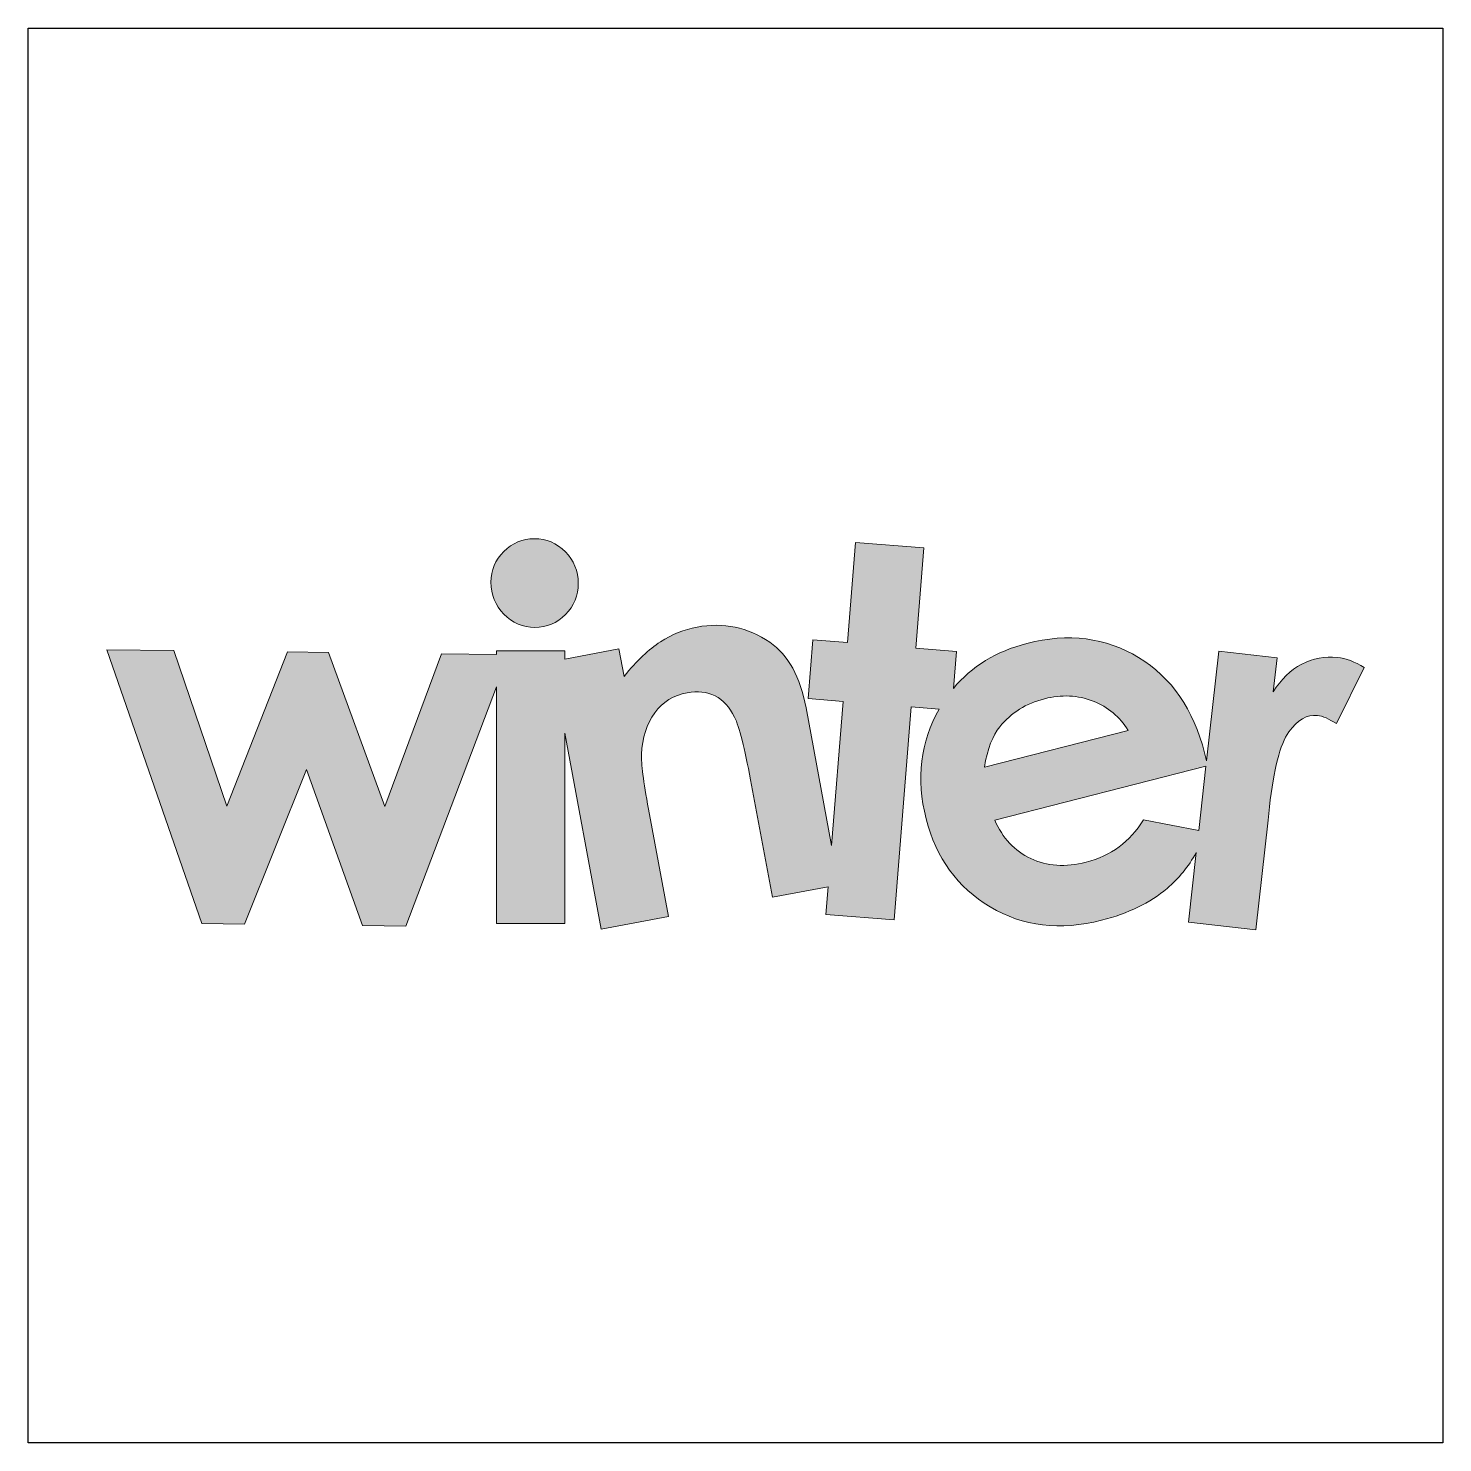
# Model space of a CAD drawing. Header units: inches. Extents: x 0 to 114, y 0 to 114.
import ezdxf

# ---------------------------------------------------------------- set-up
doc = ezdxf.new("R2010")
doc.units = ezdxf.units.IN
doc.header["$MEASUREMENT"] = 0
doc.layers.add('Image Background', color=7, linetype='Continuous')
doc.layers.add('Layer 1', color=7, linetype='Continuous')
picture_1 = doc.add_image_def('image1.png', size_in_pixel=(1350, 1350))

msp = doc.modelspace()

# ---------------------------------------------------------------- hatches: boundary and pattern name
at = {"layer": 'Layer 1', "true_color": 0x6e7fb6}
h = msp.add_hatch(color=163, dxfattribs=at)
h.dxf.hatch_style = 2
edge = h.paths.add_edge_path()
edge.add_spline(control_points=[(105.78, 63.46), (104.77, 63.57), (103.82, 63.39), (102.91, 62.92), (102, 62.45), (101.23, 61.7), (100.6, 60.67), (100.6, 60.67), (100.91, 63.43), (100.91, 63.43), (100.91, 63.43), (96.2, 63.96), (96.2, 63.96), (96.2, 63.96), (95.21, 55.11), (95.21, 55.11), (95.21, 55.11), (95.06, 55.74), (95.06, 55.74), (94.16, 59.27), (92.38, 61.84), (89.73, 63.45), (87.07, 65.07), (84.06, 65.45), (80.7, 64.59), (78.22, 63.95), (76.24, 62.74), (74.76, 60.96), (74.76, 60.96), (75, 63.95), (75, 63.95), (75, 63.95), (71.73, 64.22), (71.73, 64.22), (71.73, 64.22), (72.37, 72.31), (72.37, 72.31), (72.37, 72.31), (66.86, 72.75), (66.86, 72.75), (66.86, 72.75), (66.21, 64.66), (66.21, 64.66), (66.21, 64.66), (63.39, 64.88), (63.39, 64.88), (63.39, 64.88), (63.01, 60.14), (63.01, 60.14), (63.01, 60.14), (65.84, 59.91), (65.84, 59.91), (65.84, 59.91), (64.9, 48.27), (64.9, 48.27), (64.9, 48.27), (62.85, 59.39), (62.85, 59.39), (62.39, 61.88), (61.41, 63.64), (59.92, 64.68), (58.14, 65.9), (56.18, 66.31), (54.04, 65.91), (52.99, 65.71), (52.01, 65.32), (51.08, 64.72), (50.16, 64.13), (49.18, 63.2), (48.14, 61.93), (48.14, 61.93), (47.73, 64.15), (47.73, 64.15), (47.73, 64.15), (43.37, 63.33), (43.37, 63.33), (43.37, 63.33), (43.37, 63.98), (43.37, 63.98), (43.37, 63.98), (37.84, 63.98), (37.84, 63.98), (37.84, 63.98), (37.84, 63.7), (37.84, 63.7), (37.84, 63.7), (33.38, 63.75), (33.38, 63.75), (33.38, 63.75), (28.8, 51.41), (28.8, 51.41), (28.8, 51.41), (24.27, 63.86), (24.27, 63.86), (24.27, 63.86), (20.96, 63.9), (20.96, 63.9), (20.96, 63.9), (16.04, 51.43), (16.04, 51.43), (16.04, 51.43), (11.76, 64.02), (11.76, 64.02), (11.76, 64.02), (6.35, 64.08), (6.35, 64.08), (6.35, 64.08), (14.02, 41.95), (14.02, 41.95), (14.02, 41.95), (17.48, 41.91), (17.48, 41.91), (17.48, 41.91), (22.47, 54.41), (22.47, 54.41), (22.47, 54.41), (27.02, 41.8), (27.02, 41.8), (27.02, 41.8), (30.52, 41.75), (30.52, 41.75), (30.52, 41.75), (37.84, 61.08), (37.84, 61.08), (37.84, 61.08), (37.84, 41.95), (37.84, 41.95), (37.84, 41.95), (43.37, 41.95), (43.37, 41.95), (43.37, 41.95), (43.37, 57.33), (43.37, 57.33), (43.37, 57.33), (46.3, 41.49), (46.3, 41.49), (46.3, 41.49), (51.73, 42.51), (51.73, 42.51), (51.73, 42.51), (50.12, 51.19), (50.12, 51.19), (49.71, 53.44), (49.52, 54.92), (49.55, 55.62), (49.61, 56.98), (49.97, 58.1), (50.62, 58.98), (51.27, 59.86), (52.15, 60.41), (53.25, 60.61), (54.09, 60.77), (54.84, 60.68), (55.5, 60.35), (56.16, 60.01), (56.68, 59.44), (57.07, 58.64), (57.46, 57.83), (57.89, 56.14), (58.37, 53.56), (58.37, 53.56), (60.13, 44.08), (60.13, 44.08), (60.13, 44.08), (64.64, 44.92), (64.64, 44.92), (64.64, 44.92), (64.46, 42.69), (64.46, 42.69), (64.46, 42.69), (69.97, 42.25), (69.97, 42.25), (69.97, 42.25), (71.35, 59.47), (71.35, 59.47), (71.35, 59.47), (73.6, 59.29), (73.6, 59.29), (72.08, 56.62), (71.73, 53.66), (72.55, 50.42), (73.36, 47.25), (75.09, 44.87), (77.74, 43.3), (80.38, 41.72), (83.38, 41.36), (86.73, 42.22), (88.89, 42.77), (90.65, 43.63), (92.03, 44.79), (92.97, 45.59), (93.75, 46.56), (94.38, 47.69), (94.38, 47.69), (93.75, 42.06), (93.75, 42.06), (93.75, 42.06), (99.21, 41.45), (99.21, 41.45), (99.21, 41.45), (100.2, 50.31), (100.2, 50.31), (100.2, 50.31), (100.3, 51.38), (100.3, 51.38), (100.64, 54.43), (101.16, 56.45), (101.86, 57.44), (102.56, 58.42), (103.33, 58.86), (104.18, 58.77), (104.59, 58.72), (105.1, 58.5), (105.71, 58.11), (105.71, 58.11), (107.95, 62.65), (107.95, 62.65), (107.21, 63.11), (106.49, 63.38), (105.78, 63.46)], knot_values=[0, 0, 0, 0, 1, 1, 1, 2, 2, 2, 3, 3, 3, 4, 4, 4, 5, 5, 5, 6, 6, 6, 7, 7, 7, 8, 8, 8, 9, 9, 9, 10, 10, 10, 11, 11, 11, 12, 12, 12, 13, 13, 13, 14, 14, 14, 15, 15, 15, 16, 16, 16, 17, 17, 17, 18, 18, 18, 19, 19, 19, 20, 20, 20, 21, 21, 21, 22, 22, 22, 23, 23, 23, 24, 24, 24, 25, 25, 25, 26, 26, 26, 27, 27, 27, 28, 28, 28, 29, 29, 29, 30, 30, 30, 31, 31, 31, 32, 32, 32, 33, 33, 33, 34, 34, 34, 35, 35, 35, 36, 36, 36, 37, 37, 37, 38, 38, 38, 39, 39, 39, 40, 40, 40, 41, 41, 41, 42, 42, 42, 43, 43, 43, 44, 44, 44, 45, 45, 45, 46, 46, 46, 47, 47, 47, 48, 48, 48, 49, 49, 49, 50, 50, 50, 51, 51, 51, 52, 52, 52, 53, 53, 53, 54, 54, 54, 55, 55, 55, 56, 56, 56, 57, 57, 57, 58, 58, 58, 59, 59, 59, 60, 60, 60, 61, 61, 61, 62, 62, 62, 63, 63, 63, 64, 64, 64, 65, 65, 65, 66, 66, 66, 67, 67, 67, 68, 68, 68, 69, 69, 69, 70, 70, 70, 71, 71, 71, 72, 72, 72, 73, 73, 73, 73], degree=3, periodic=1)
edge = h.paths.add_edge_path()
edge.add_spline(control_points=[(77.26, 54.59), (77.52, 56.07), (77.94, 57.16), (78.51, 57.86), (79.43, 58.99), (80.63, 59.74), (82.12, 60.12), (83.5, 60.47), (84.8, 60.41), (86.04, 59.93), (87.27, 59.45), (88.21, 58.66), (88.87, 57.56), (88.87, 57.56), (77.26, 54.59), (77.26, 54.59)], knot_values=[0, 0, 0, 0, 1, 1, 1, 2, 2, 2, 3, 3, 3, 4, 4, 4, 5, 5, 5, 5], degree=3, periodic=1)
edge = h.paths.add_edge_path()
edge.add_spline(control_points=[(90.11, 50.33), (89.03, 48.56), (87.49, 47.43), (85.49, 46.92), (83.81, 46.49), (82.32, 46.58), (81.01, 47.2), (79.71, 47.82), (78.73, 48.86), (78.1, 50.32), (78.1, 50.32), (95.16, 54.67), (95.16, 54.67), (95.16, 54.67), (94.58, 49.48), (94.58, 49.48), (94.58, 49.48), (90.11, 50.33), (90.11, 50.33)], knot_values=[0, 0, 0, 0, 1, 1, 1, 2, 2, 2, 3, 3, 3, 4, 4, 4, 5, 5, 5, 6, 6, 6, 6], degree=3, periodic=1)
h = msp.add_hatch(color=163, dxfattribs=at)
h.dxf.hatch_style = 2
edge = h.paths.add_edge_path()
edge.add_spline(control_points=[(40.94, 65.89), (41.9, 65.89), (42.72, 66.23), (43.41, 66.93), (44.09, 67.62), (44.44, 68.46), (44.44, 69.45), (44.44, 70.45), (44.09, 71.3), (43.4, 72), (42.7, 72.7), (41.87, 73.05), (40.9, 73.05), (39.93, 73.05), (39.11, 72.71), (38.42, 72.02), (37.73, 71.33), (37.39, 70.5), (37.39, 69.53), (37.39, 68.52), (37.74, 67.66), (38.43, 66.95), (39.12, 66.24), (39.96, 65.89), (40.94, 65.89)], knot_values=[0, 0, 0, 0, 1, 1, 1, 2, 2, 2, 3, 3, 3, 4, 4, 4, 5, 5, 5, 6, 6, 6, 7, 7, 7, 8, 8, 8, 8], degree=3, periodic=1)

# ---------------------------------------------------------------- linework, layer by layer
at = {"layer": 'Layer 1', "lineweight": 0}
for points, knots in [([(105.78, 63.46), (104.77, 63.57), (103.82, 63.39), (102.91, 62.92), (102, 62.45), (101.23, 61.7), (100.6, 60.67), (100.6, 60.67), (100.91, 63.43), (100.91, 63.43), (100.91, 63.43), (96.2, 63.96), (96.2, 63.96), (96.2, 63.96), (95.21, 55.11), (95.21, 55.11), (95.21, 55.11), (95.06, 55.74), (95.06, 55.74), (94.16, 59.27), (92.38, 61.84), (89.73, 63.45), (87.07, 65.07), (84.06, 65.45), (80.7, 64.59), (78.22, 63.95), (76.24, 62.74), (74.76, 60.96), (74.76, 60.96), (75, 63.95), (75, 63.95), (75, 63.95), (71.73, 64.22), (71.73, 64.22), (71.73, 64.22), (72.37, 72.31), (72.37, 72.31), (72.37, 72.31), (66.86, 72.75), (66.86, 72.75), (66.86, 72.75), (66.21, 64.66), (66.21, 64.66), (66.21, 64.66), (63.39, 64.88), (63.39, 64.88), (63.39, 64.88), (63.01, 60.14), (63.01, 60.14), (63.01, 60.14), (65.84, 59.91), (65.84, 59.91), (65.84, 59.91), (64.9, 48.27), (64.9, 48.27), (64.9, 48.27), (62.85, 59.39), (62.85, 59.39), (62.39, 61.88), (61.41, 63.64), (59.92, 64.68), (58.14, 65.9), (56.18, 66.31), (54.04, 65.91), (52.99, 65.71), (52.01, 65.32), (51.08, 64.72), (50.16, 64.13), (49.18, 63.2), (48.14, 61.93), (48.14, 61.93), (47.73, 64.15), (47.73, 64.15), (47.73, 64.15), (43.37, 63.33), (43.37, 63.33), (43.37, 63.33), (43.37, 63.98), (43.37, 63.98), (43.37, 63.98), (37.84, 63.98), (37.84, 63.98), (37.84, 63.98), (37.84, 63.7), (37.84, 63.7), (37.84, 63.7), (33.38, 63.75), (33.38, 63.75), (33.38, 63.75), (28.8, 51.41), (28.8, 51.41), (28.8, 51.41), (24.27, 63.86), (24.27, 63.86), (24.27, 63.86), (20.96, 63.9), (20.96, 63.9), (20.96, 63.9), (16.04, 51.43), (16.04, 51.43), (16.04, 51.43), (11.76, 64.02), (11.76, 64.02), (11.76, 64.02), (6.35, 64.08), (6.35, 64.08), (6.35, 64.08), (14.02, 41.95), (14.02, 41.95), (14.02, 41.95), (17.48, 41.91), (17.48, 41.91), (17.48, 41.91), (22.47, 54.41), (22.47, 54.41), (22.47, 54.41), (27.02, 41.8), (27.02, 41.8), (27.02, 41.8), (30.52, 41.75), (30.52, 41.75), (30.52, 41.75), (37.84, 61.08), (37.84, 61.08), (37.84, 61.08), (37.84, 41.95), (37.84, 41.95), (37.84, 41.95), (43.37, 41.95), (43.37, 41.95), (43.37, 41.95), (43.37, 57.33), (43.37, 57.33), (43.37, 57.33), (46.3, 41.49), (46.3, 41.49), (46.3, 41.49), (51.73, 42.51), (51.73, 42.51), (51.73, 42.51), (50.12, 51.19), (50.12, 51.19), (49.71, 53.44), (49.52, 54.92), (49.55, 55.62), (49.61, 56.98), (49.97, 58.1), (50.62, 58.98), (51.27, 59.86), (52.15, 60.41), (53.25, 60.61), (54.09, 60.77), (54.84, 60.68), (55.5, 60.35), (56.16, 60.01), (56.68, 59.44), (57.07, 58.64), (57.46, 57.83), (57.89, 56.14), (58.37, 53.56), (58.37, 53.56), (60.13, 44.08), (60.13, 44.08), (60.13, 44.08), (64.64, 44.92), (64.64, 44.92), (64.64, 44.92), (64.46, 42.69), (64.46, 42.69), (64.46, 42.69), (69.97, 42.25), (69.97, 42.25), (69.97, 42.25), (71.35, 59.47), (71.35, 59.47), (71.35, 59.47), (73.6, 59.29), (73.6, 59.29), (72.08, 56.62), (71.73, 53.66), (72.55, 50.42), (73.36, 47.25), (75.09, 44.87), (77.74, 43.3), (80.38, 41.72), (83.38, 41.36), (86.73, 42.22), (88.89, 42.77), (90.65, 43.63), (92.03, 44.79), (92.97, 45.59), (93.75, 46.56), (94.38, 47.69), (94.38, 47.69), (93.75, 42.06), (93.75, 42.06), (93.75, 42.06), (99.21, 41.45), (99.21, 41.45), (99.21, 41.45), (100.2, 50.31), (100.2, 50.31), (100.2, 50.31), (100.3, 51.38), (100.3, 51.38), (100.64, 54.43), (101.16, 56.45), (101.86, 57.44), (102.56, 58.42), (103.33, 58.86), (104.18, 58.77), (104.59, 58.72), (105.1, 58.5), (105.71, 58.11), (105.71, 58.11), (107.95, 62.65), (107.95, 62.65), (107.21, 63.11), (106.49, 63.38), (105.78, 63.46)], [0, 0, 0, 0, 1, 1, 1, 2, 2, 2, 3, 3, 3, 4, 4, 4, 5, 5, 5, 6, 6, 6, 7, 7, 7, 8, 8, 8, 9, 9, 9, 10, 10, 10, 11, 11, 11, 12, 12, 12, 13, 13, 13, 14, 14, 14, 15, 15, 15, 16, 16, 16, 17, 17, 17, 18, 18, 18, 19, 19, 19, 20, 20, 20, 21, 21, 21, 22, 22, 22, 23, 23, 23, 24, 24, 24, 25, 25, 25, 26, 26, 26, 27, 27, 27, 28, 28, 28, 29, 29, 29, 30, 30, 30, 31, 31, 31, 32, 32, 32, 33, 33, 33, 34, 34, 34, 35, 35, 35, 36, 36, 36, 37, 37, 37, 38, 38, 38, 39, 39, 39, 40, 40, 40, 41, 41, 41, 42, 42, 42, 43, 43, 43, 44, 44, 44, 45, 45, 45, 46, 46, 46, 47, 47, 47, 48, 48, 48, 49, 49, 49, 50, 50, 50, 51, 51, 51, 52, 52, 52, 53, 53, 53, 54, 54, 54, 55, 55, 55, 56, 56, 56, 57, 57, 57, 58, 58, 58, 59, 59, 59, 60, 60, 60, 61, 61, 61, 62, 62, 62, 63, 63, 63, 64, 64, 64, 65, 65, 65, 66, 66, 66, 67, 67, 67, 68, 68, 68, 69, 69, 69, 70, 70, 70, 71, 71, 71, 72, 72, 72, 73, 73, 73, 73]), ([(40.94, 65.89), (41.9, 65.89), (42.72, 66.23), (43.41, 66.93), (44.09, 67.62), (44.44, 68.46), (44.44, 69.45), (44.44, 70.45), (44.09, 71.3), (43.4, 72), (42.7, 72.7), (41.87, 73.05), (40.9, 73.05), (39.93, 73.05), (39.11, 72.71), (38.42, 72.02), (37.73, 71.33), (37.39, 70.5), (37.39, 69.53), (37.39, 68.52), (37.74, 67.66), (38.43, 66.95), (39.12, 66.24), (39.96, 65.89), (40.94, 65.89)], [0, 0, 0, 0, 1, 1, 1, 2, 2, 2, 3, 3, 3, 4, 4, 4, 5, 5, 5, 6, 6, 6, 7, 7, 7, 8, 8, 8, 8]), ([(77.26, 54.59), (77.52, 56.07), (77.94, 57.16), (78.51, 57.86), (79.43, 58.99), (80.63, 59.74), (82.12, 60.12), (83.5, 60.47), (84.8, 60.41), (86.04, 59.93), (87.27, 59.45), (88.21, 58.66), (88.87, 57.56), (88.87, 57.56), (77.26, 54.59), (77.26, 54.59)], [0, 0, 0, 0, 1, 1, 1, 2, 2, 2, 3, 3, 3, 4, 4, 4, 5, 5, 5, 5]), ([(90.11, 50.33), (89.03, 48.56), (87.49, 47.43), (85.49, 46.92), (83.81, 46.49), (82.32, 46.58), (81.01, 47.2), (79.71, 47.82), (78.73, 48.86), (78.1, 50.32), (78.1, 50.32), (95.16, 54.67), (95.16, 54.67), (95.16, 54.67), (94.58, 49.48), (94.58, 49.48), (94.58, 49.48), (90.11, 50.33), (90.11, 50.33)], [0, 0, 0, 0, 1, 1, 1, 2, 2, 2, 3, 3, 3, 4, 4, 4, 5, 5, 5, 6, 6, 6, 6])]:
    msp.add_open_spline(points, degree=3, knots=knots, dxfattribs=at)

# ---------------------------------------------------------------- pictures from other files: only their frames are drawn
at = {"layer": 'Image Background'}
image = msp.add_image(picture_1, insert=(0, 0), size_in_units=(114.3, 114.3), dxfattribs=at)

doc.saveas('drawing.dxf')
